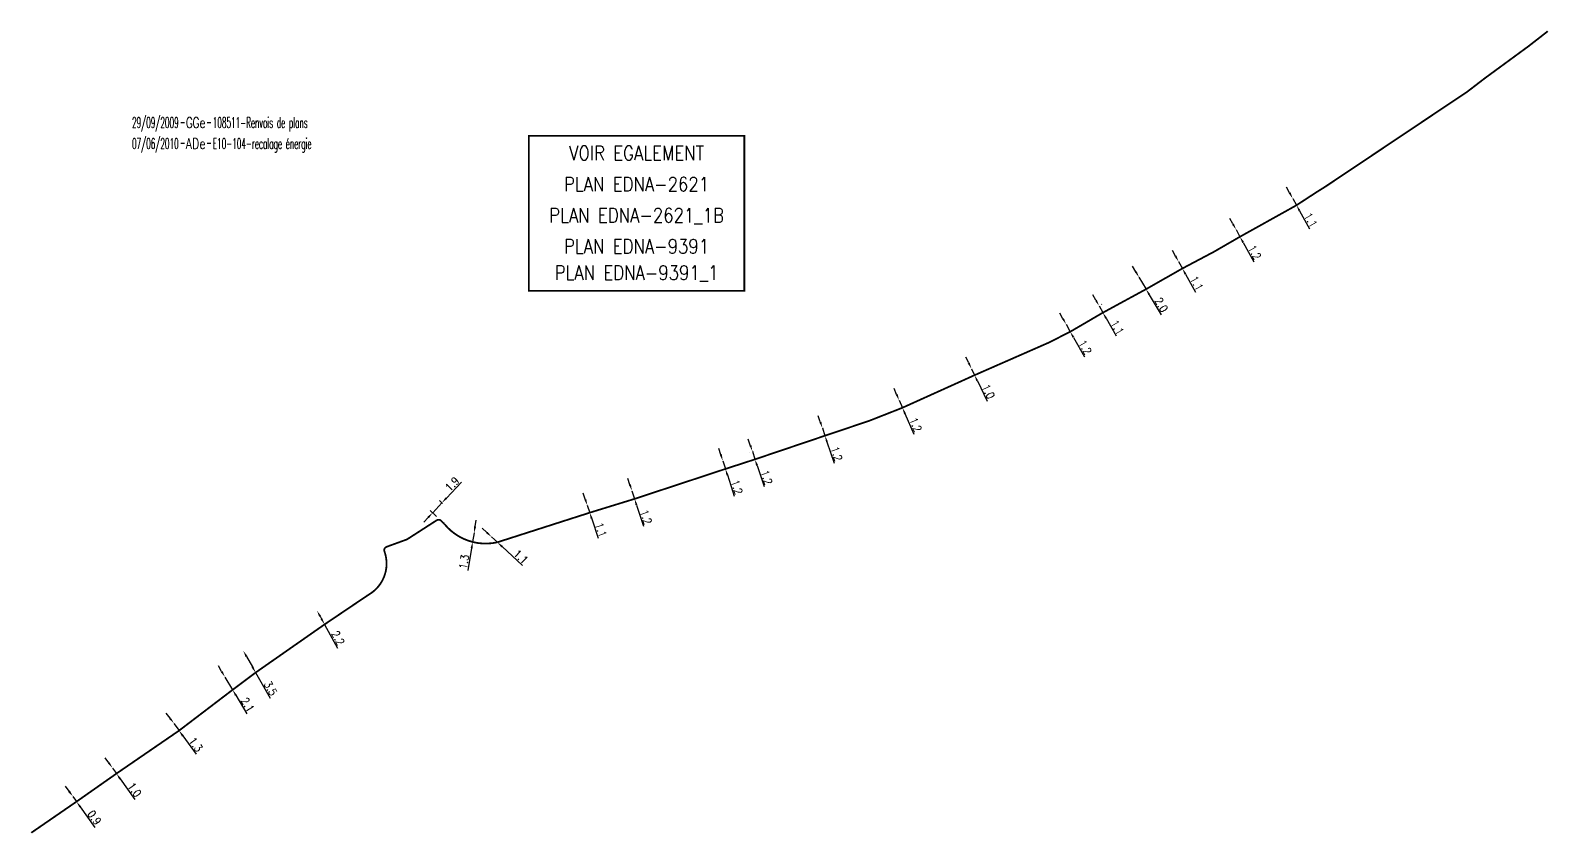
# Model space of a CAD drawing. Header units: millimetres. Extents: x 169000 to 170000, y 126254 to 127000.
# Drawn here: x 168999.9 to 169213.3, y 126887.2 to 127000.1 of the extents above; entities that cross this region are included whole.
import ezdxf
from ezdxf.enums import TextEntityAlignment as Align

# ---------------------------------------------------------------- set-up
doc = ezdxf.new("R2010")
doc.units = ezdxf.units.MM
doc.header["$PDMODE"] = 34
doc.linetypes.add('O_GAINE', pattern=[2000, 1000, 1000])
doc.layers.get('0').update_dxf_attribs({"linetype": 'CONTINUOUS'})
doc.layers.get('DEFPOINTS').update_dxf_attribs({"linetype": 'CONTINUOUS'})
doc.layers.add('O_100', color=6, linetype='O_GAINE')
doc.layers.add('O_900', color=7, linetype='CONTINUOUS')
doc.styles.get("Standard").update_dxf_attribs({"font": 'romans.shx', "width": 0.85})
doc.dimstyles.get("Standard").update_dxf_attribs({"dimtxt": 1.5, "dimasz": 1.2, "dimexe": 0.625, "dimexo": 0.625, "dimgap": 0.25, "dimtad": 1, "dimdec": 1, "dimzin": 0, "dimdsep": 46, "dimtxsty": 'Standard', "dimcen": -0.5, "dimadec": 0, "dimazin": 0, "dimtfac": 1, "dimtdec": 1, "dimtmove": 0, "dimatfit": 3, "dimfxl": 1, "dimtolj": 1, "dimtzin": 0, "dimarcsym": 0})

# ---------------------------------------------------------------- blocks, each defined once
blk = doc.blocks.new('*D0')
at = {"layer": 'DEFPOINTS', "color": 0, "linetype": 'Continuous'}
for p in [(169064.7, 126928.91), (169064.7, 126928.91), (169065.51, 126928.16)]:
    blk.add_point(p, dxfattribs=at)
at = {"layer": 'O_100', "color": 0, "linetype": 'Continuous', "lineweight": -2}
for p, q in [((169064.04, 126929.52), (169063.38, 126930.13)), ((169064.7, 126928.91), (169065.51, 126928.16)), ((169066.17, 126927.55), (169069.03, 126924.9))]:
    blk.add_line(p, q, dxfattribs=at)
at = {"layer": 'O_100', "color": 0, "linetype": 'Continuous'}
for points in [[(169064.14, 126929.63), (169063.94, 126929.41), (169064.7, 126928.91)], [(169066.27, 126927.66), (169066.07, 126927.44), (169065.51, 126928.16)]]:
    blk.add_solid(points, dxfattribs=at)
at = {"layer": 'O_100', "color": 0, "linetype": 'Continuous', "insert": (169068.82, 126926.12), "char_height": 1.125, "attachment_point": 5, "rotation": 317.2376}
blk.add_mtext('\\A1;1.1', dxfattribs=at)
blk = doc.blocks.new('*D1')
at = {"layer": 'DEFPOINTS', "color": 0, "linetype": 'Continuous'}
for p in [(169078.15, 126933.36), (169078.15, 126933.36), (169078.49, 126932.32)]:
    blk.add_point(p, dxfattribs=at)
at = {"layer": 'O_100', "color": 0, "linetype": 'Continuous', "lineweight": -2}
for p, q in [((169077.86, 126934.22), (169077.58, 126935.07)), ((169078.15, 126933.36), (169078.49, 126932.32)), ((169078.78, 126931.46), (169079.68, 126928.74))]:
    blk.add_line(p, q, dxfattribs=at)
at = {"layer": 'O_100', "color": 0, "linetype": 'Continuous'}
for points in [[(169078.01, 126934.26), (169077.72, 126934.17), (169078.15, 126933.36)], [(169078.92, 126931.51), (169078.63, 126931.42), (169078.49, 126932.32)]]:
    blk.add_solid(points, dxfattribs=at)
at = {"layer": 'O_100', "color": 0, "linetype": 'Continuous', "insert": (169080.08, 126929.91), "char_height": 1.125, "attachment_point": 5, "rotation": 288.3375}
blk.add_mtext('\\A1;1.1', dxfattribs=at)
blk = doc.blocks.new('*D2')
at = {"layer": 'DEFPOINTS', "color": 0, "linetype": 'Continuous'}
for p in [(169084.42, 126935.4), (169084.42, 126935.4), (169084.79, 126934.26)]:
    blk.add_point(p, dxfattribs=at)
at = {"layer": 'O_100', "color": 0, "linetype": 'Continuous', "lineweight": -2}
for p, q in [((169084.14, 126936.25), (169083.87, 126937.11)), ((169084.42, 126935.4), (169084.79, 126934.26)), ((169085.07, 126933.4), (169086.04, 126930.41))]:
    blk.add_line(p, q, dxfattribs=at)
at = {"layer": 'O_100', "color": 0, "linetype": 'Continuous'}
for points in [[(169084.29, 126936.3), (169084, 126936.21), (169084.42, 126935.4)], [(169085.21, 126933.45), (169084.93, 126933.35), (169084.79, 126934.26)]]:
    blk.add_solid(points, dxfattribs=at)
at = {"layer": 'O_100', "color": 0, "linetype": 'Continuous', "insert": (169086.41, 126931.71), "char_height": 1.125, "attachment_point": 5, "rotation": 287.9719}
blk.add_mtext('\\A1;1.2', dxfattribs=at)
blk = doc.blocks.new('*D3')
at = {"layer": 'DEFPOINTS', "color": 0, "linetype": 'Continuous'}
for p in [(169111.19, 126944.23), (169111.19, 126944.23), (169111.55, 126943.14)]:
    blk.add_point(p, dxfattribs=at)
at = {"layer": 'O_100', "color": 0, "linetype": 'Continuous', "lineweight": -2}
for p, q in [((169110.9, 126945.08), (169110.62, 126945.93)), ((169111.19, 126944.23), (169111.55, 126943.14)), ((169111.84, 126942.28), (169112.84, 126939.3))]:
    blk.add_line(p, q, dxfattribs=at)
at = {"layer": 'O_100', "color": 0, "linetype": 'Continuous'}
for points in [[(169111.05, 126945.13), (169110.76, 126945.03), (169111.19, 126944.23)], [(169111.98, 126942.33), (169111.7, 126942.24), (169111.55, 126943.14)]]:
    blk.add_solid(points, dxfattribs=at)
at = {"layer": 'O_100', "color": 0, "linetype": 'Continuous', "insert": (169113.19, 126940.6), "char_height": 1.125, "attachment_point": 5, "rotation": 288.4791}
blk.add_mtext('\\A1;1.2', dxfattribs=at)
blk = doc.blocks.new('*D4')
at = {"layer": 'DEFPOINTS', "color": 0, "linetype": 'Continuous'}
for p in [(169121.98, 126948.12), (169121.98, 126948.12), (169122.44, 126947.07)]:
    blk.add_point(p, dxfattribs=at)
at = {"layer": 'O_100', "color": 0, "linetype": 'Continuous', "lineweight": -2}
for p, q in [((169121.62, 126948.95), (169121.26, 126949.77)), ((169121.98, 126948.12), (169122.44, 126947.07)), ((169122.8, 126946.24), (169124.06, 126943.36))]:
    blk.add_line(p, q, dxfattribs=at)
at = {"layer": 'O_100', "color": 0, "linetype": 'Continuous'}
for points in [[(169121.76, 126949.01), (169121.49, 126948.89), (169121.98, 126948.12)], [(169122.94, 126946.3), (169122.67, 126946.18), (169122.44, 126947.07)]]:
    blk.add_solid(points, dxfattribs=at)
at = {"layer": 'O_100', "color": 0, "linetype": 'Continuous', "insert": (169124.3, 126944.69), "char_height": 1.125, "attachment_point": 5, "rotation": 293.5578}
blk.add_mtext('\\A1;1.2', dxfattribs=at)
blk = doc.blocks.new('*D5')
at = {"layer": 'DEFPOINTS', "color": 0, "linetype": 'Continuous'}
for p in [(169132.15, 126952.55), (169132.15, 126952.55), (169132.58, 126951.65)]:
    blk.add_point(p, dxfattribs=at)
at = {"layer": 'O_100', "color": 0, "linetype": 'Continuous', "lineweight": -2}
for p, q in [((169131.76, 126953.37), (169131.37, 126954.18)), ((169132.15, 126952.55), (169132.58, 126951.65)), ((169132.97, 126950.84), (169134.33, 126948.01))]:
    blk.add_line(p, q, dxfattribs=at)
at = {"layer": 'O_100', "color": 0, "linetype": 'Continuous'}
for points in [[(169131.89, 126953.43), (169131.62, 126953.3), (169132.15, 126952.55)], [(169133.1, 126950.91), (169132.83, 126950.78), (169132.58, 126951.65)]]:
    blk.add_solid(points, dxfattribs=at)
at = {"layer": 'O_100', "color": 0, "linetype": 'Continuous', "insert": (169134.52, 126949.34), "char_height": 1.125, "attachment_point": 5, "rotation": 295.6276}
blk.add_mtext('\\A1;1.0', dxfattribs=at)
blk = doc.blocks.new('*D6')
at = {"layer": 'DEFPOINTS', "color": 0, "linetype": 'Continuous'}
for p in [(169161.25, 126967.61), (169161.25, 126967.61), (169161.79, 126966.65)]:
    blk.add_point(p, dxfattribs=at)
at = {"layer": 'O_100', "color": 0, "linetype": 'Continuous', "lineweight": -2}
for p, q in [((169160.82, 126968.4), (169160.38, 126969.19)), ((169161.25, 126967.61), (169161.79, 126966.65)), ((169162.22, 126965.86), (169163.62, 126963.34))]:
    blk.add_line(p, q, dxfattribs=at)
at = {"layer": 'O_100', "color": 0, "linetype": 'Continuous'}
for points in [[(169160.95, 126968.47), (169160.68, 126968.33), (169161.25, 126967.61)], [(169162.35, 126965.94), (169162.09, 126965.79), (169161.79, 126966.65)]]:
    blk.add_solid(points, dxfattribs=at)
at = {"layer": 'O_100', "color": 0, "linetype": 'Continuous', "insert": (169163.8, 126964.57), "char_height": 1.125, "attachment_point": 5, "rotation": 299.0233}
blk.add_mtext('\\A1;1.1', dxfattribs=at)
blk = doc.blocks.new('*D7')
at = {"layer": 'DEFPOINTS', "color": 0, "linetype": 'Continuous'}
for p in [(169169.33, 126972.12), (169169.33, 126972.12), (169169.88, 126971.11)]:
    blk.add_point(p, dxfattribs=at)
at = {"layer": 'O_100', "color": 0, "linetype": 'Continuous', "lineweight": -2}
for p, q in [((169168.89, 126972.91), (169168.46, 126973.69)), ((169169.33, 126972.12), (169169.88, 126971.11)), ((169170.32, 126970.32), (169171.83, 126967.57))]:
    blk.add_line(p, q, dxfattribs=at)
at = {"layer": 'O_100', "color": 0, "linetype": 'Continuous'}
for points in [[(169169.03, 126972.98), (169168.76, 126972.83), (169169.33, 126972.12)], [(169170.45, 126970.39), (169170.19, 126970.25), (169169.88, 126971.11)]]:
    blk.add_solid(points, dxfattribs=at)
at = {"layer": 'O_100', "color": 0, "linetype": 'Continuous', "insert": (169171.95, 126968.91), "char_height": 1.125, "attachment_point": 5, "rotation": 298.8375}
blk.add_mtext('\\A1;1.2', dxfattribs=at)
blk = doc.blocks.new('*D59')
at = {"layer": 'DEFPOINTS', "color": 0, "linetype": 'Continuous'}
for p in [(169177.29, 126976.5), (169177.29, 126976.5), (169177.83, 126975.54)]:
    blk.add_point(p, dxfattribs=at)
at = {"layer": 'O_100', "color": 0, "linetype": 'Continuous', "lineweight": -2}
for p, q in [((169176.85, 126977.29), (169176.42, 126978.07)), ((169177.29, 126976.5), (169177.83, 126975.54)), ((169178.26, 126974.75), (169179.66, 126972.23))]:
    blk.add_line(p, q, dxfattribs=at)
at = {"layer": 'O_100', "color": 0, "linetype": 'Continuous'}
for points in [[(169176.99, 126977.36), (169176.72, 126977.22), (169177.29, 126976.5)], [(169178.39, 126974.83), (169178.13, 126974.68), (169177.83, 126975.54)]]:
    blk.add_solid(points, dxfattribs=at)
at = {"layer": 'O_100', "color": 0, "linetype": 'Continuous', "insert": (169179.84, 126973.46), "char_height": 1.125, "attachment_point": 5, "rotation": 299.0441}
blk.add_mtext('\\A1;1.1', dxfattribs=at)
blk = doc.blocks.new('*D60')
at = {"layer": 'DEFPOINTS', "color": 0, "linetype": 'Continuous'}
for p in [(169155.69, 126965.42), (169155.69, 126965.42), (169156.68, 126963.74)]:
    blk.add_point(p, dxfattribs=at)
at = {"layer": 'O_100', "color": 0, "linetype": 'Continuous', "lineweight": -2}
for p, q in [((169155.24, 126966.2), (169154.78, 126966.97)), ((169155.69, 126965.42), (169156.68, 126963.74)), ((169157.13, 126962.96), (169158.79, 126960.13))]:
    blk.add_line(p, q, dxfattribs=at)
at = {"layer": 'O_100', "color": 0, "linetype": 'Continuous'}
for points in [[(169155.37, 126966.27), (169155.11, 126966.12), (169155.69, 126965.42)], [(169157.26, 126963.04), (169157.01, 126962.89), (169156.68, 126963.74)]]:
    blk.add_solid(points, dxfattribs=at)
at = {"layer": 'O_100', "color": 0, "linetype": 'Continuous', "insert": (169158.84, 126961.54), "char_height": 1.125, "attachment_point": 5, "rotation": 300.3888}
blk.add_mtext('\\A1;2.0', dxfattribs=at)
blk = doc.blocks.new('*D61')
at = {"layer": 'DEFPOINTS', "color": 0, "linetype": 'Continuous'}
for p in [(169149.99, 126961.34), (169150.08, 126961.4), (169150.53, 126960.39)]:
    blk.add_point(p, dxfattribs=at)
at = {"layer": 'O_100', "color": 0, "linetype": 'Continuous', "lineweight": -2}
for p, q in [((169149.64, 126962.18), (169149.2, 126962.96)), ((169150.08, 126961.4), (169150.62, 126960.44)), ((169150.4, 126961.57), (169150.49, 126961.63)), ((169150.94, 126960.62), (169151.03, 126960.67)), ((169151.06, 126959.65), (169152.47, 126957.16))]:
    blk.add_line(p, q, dxfattribs=at)
at = {"layer": 'O_100', "color": 0, "linetype": 'Continuous'}
for points in [[(169149.77, 126962.25), (169149.51, 126962.11), (169150.08, 126961.4)], [(169151.19, 126959.73), (169150.93, 126959.58), (169150.62, 126960.44)]]:
    blk.add_solid(points, dxfattribs=at)
at = {"layer": 'O_100', "color": 0, "linetype": 'Continuous', "insert": (169152.64, 126958.38), "char_height": 1.125, "attachment_point": 5, "rotation": 299.4405}
blk.add_mtext('\\A1;1.1', dxfattribs=at)
blk = doc.blocks.new('*D62')
at = {"layer": 'DEFPOINTS', "color": 0, "linetype": 'Continuous'}
for p in [(169101.35, 126940.96), (169101.35, 126940.96), (169101.72, 126939.82)]:
    blk.add_point(p, dxfattribs=at)
at = {"layer": 'O_100', "color": 0, "linetype": 'Continuous', "lineweight": -2}
for p, q in [((169101.06, 126941.81), (169100.78, 126942.66)), ((169100.9, 126940.81), (169100.9, 126940.81)), ((169101.28, 126939.67), (169101.28, 126939.67)), ((169101.35, 126940.96), (169101.72, 126939.82)), ((169102.01, 126938.96), (169102.99, 126935.98))]:
    blk.add_line(p, q, dxfattribs=at)
at = {"layer": 'O_100', "color": 0, "linetype": 'Continuous'}
for points in [[(169101.21, 126941.86), (169100.92, 126941.76), (169101.35, 126940.96)], [(169102.15, 126939.01), (169101.86, 126938.91), (169101.72, 126939.82)]]:
    blk.add_solid(points, dxfattribs=at)
at = {"layer": 'O_100', "color": 0, "linetype": 'Continuous', "insert": (169103.35, 126937.28), "char_height": 1.125, "attachment_point": 5, "rotation": 288.3}
blk.add_mtext('\\A1;1.2', dxfattribs=at)
blk = doc.blocks.new('*D63')
at = {"layer": 'DEFPOINTS', "color": 0, "linetype": 'Continuous'}
for p in [(169062.24, 126929.49), (169062.24, 126929.49), (169062.03, 126928.2)]:
    blk.add_point(p, dxfattribs=at)
at = {"layer": 'O_100', "color": 0, "linetype": 'Continuous', "lineweight": -2}
for p, q in [((169062.38, 126930.37), (169062.53, 126931.26)), ((169062.24, 126929.49), (169062.03, 126928.2)), ((169061.89, 126927.31), (169061.38, 126924.18))]:
    blk.add_line(p, q, dxfattribs=at)
at = {"layer": 'O_100', "color": 0, "linetype": 'Continuous'}
for points in [[(169062.24, 126930.4), (169062.53, 126930.35), (169062.24, 126929.49)], [(169061.74, 126927.34), (169062.04, 126927.29), (169062.03, 126928.2)]]:
    blk.add_solid(points, dxfattribs=at)
at = {"layer": 'O_100', "color": 0, "linetype": 'Continuous', "insert": (169060.82, 126925.4), "char_height": 1.125, "attachment_point": 5, "rotation": 80.8469}
blk.add_mtext('\\A1;1.3', dxfattribs=at)
blk = doc.blocks.new('*D64')
at = {"layer": 'DEFPOINTS', "color": 0, "linetype": 'Continuous'}
for p in [(169005.84, 126892.43), (169005.84, 126892.43), (169006.36, 126891.7)]:
    blk.add_point(p, dxfattribs=at)
at = {"layer": 'O_100', "color": 0, "linetype": 'Continuous', "lineweight": -2}
for p, q in [((169005.31, 126893.16), (169004.79, 126893.89)), ((169005.84, 126892.43), (169006.36, 126891.7)), ((169006.88, 126890.96), (169008.94, 126888.07))]:
    blk.add_line(p, q, dxfattribs=at)
at = {"layer": 'O_100', "color": 0, "linetype": 'Continuous'}
for points in [[(169005.43, 126893.25), (169005.19, 126893.07), (169005.84, 126892.43)], [(169007, 126891.05), (169006.76, 126890.88), (169006.36, 126891.7)]]:
    blk.add_solid(points, dxfattribs=at)
at = {"layer": 'O_100', "color": 0, "linetype": 'Continuous', "insert": (169008.88, 126889.46), "char_height": 1.125, "attachment_point": 5, "rotation": 305.5305}
blk.add_mtext('\\A1;0.9', dxfattribs=at)
blk = doc.blocks.new('*D65')
at = {"layer": 'DEFPOINTS', "color": 0, "linetype": 'Continuous'}
for p in [(169011.42, 126896.41), (169011.42, 126896.41), (169011.97, 126895.64)]:
    blk.add_point(p, dxfattribs=at)
at = {"layer": 'O_100', "color": 0, "linetype": 'Continuous', "lineweight": -2}
for p, q in [((169010.89, 126897.15), (169010.37, 126897.88)), ((169011.42, 126896.41), (169011.97, 126895.64)), ((169012.49, 126894.91), (169014.55, 126892.02))]:
    blk.add_line(p, q, dxfattribs=at)
at = {"layer": 'O_100', "color": 0, "linetype": 'Continuous'}
for points in [[(169011.02, 126897.23), (169010.77, 126897.06), (169011.42, 126896.41)], [(169012.61, 126895), (169012.37, 126894.82), (169011.97, 126895.64)]]:
    blk.add_solid(points, dxfattribs=at)
at = {"layer": 'O_100', "color": 0, "linetype": 'Continuous', "insert": (169014.51, 126893.37), "char_height": 1.125, "attachment_point": 5, "rotation": 305.5305}
blk.add_mtext('\\A1;1.0', dxfattribs=at)
blk = doc.blocks.new('*D66')
at = {"layer": 'DEFPOINTS', "color": 0, "linetype": 'Continuous'}
for p in [(169020.04, 126902.69), (169020.04, 126902.69), (169020.77, 126901.68)]:
    blk.add_point(p, dxfattribs=at)
at = {"layer": 'O_100', "color": 0, "linetype": 'Continuous', "lineweight": -2}
for p, q in [((169019.51, 126903.41), (169018.98, 126904.14)), ((169020.04, 126902.69), (169020.77, 126901.68)), ((169021.3, 126900.95), (169023.17, 126898.38))]:
    blk.add_line(p, q, dxfattribs=at)
at = {"layer": 'O_100', "color": 0, "linetype": 'Continuous'}
for points in [[(169019.63, 126903.5), (169019.39, 126903.33), (169020.04, 126902.69)], [(169021.43, 126901.04), (169021.18, 126900.86), (169020.77, 126901.68)]]:
    blk.add_solid(points, dxfattribs=at)
at = {"layer": 'O_100', "color": 0, "linetype": 'Continuous', "insert": (169023.12, 126899.72), "char_height": 1.125, "attachment_point": 5, "rotation": 306.0172}
blk.add_mtext('\\A1;1.3', dxfattribs=at)
blk = doc.blocks.new('*D67')
at = {"layer": 'DEFPOINTS', "color": 0, "linetype": 'Continuous'}
for p in [(169027.22, 126909.22), (169027.22, 126909.22), (169028.3, 126907.42)]:
    blk.add_point(p, dxfattribs=at)
at = {"layer": 'O_100', "color": 0, "linetype": 'Continuous', "lineweight": -2}
for p, q in [((169026.76, 126910), (169026.3, 126910.77)), ((169027.22, 126909.22), (169028.3, 126907.42)), ((169028.76, 126906.65), (169030.31, 126904.04))]:
    blk.add_line(p, q, dxfattribs=at)
at = {"layer": 'O_100', "color": 0, "linetype": 'Continuous'}
for points in [[(169026.89, 126910.07), (169026.63, 126909.92), (169027.22, 126909.22)], [(169028.89, 126906.72), (169028.63, 126906.57), (169028.3, 126907.42)]]:
    blk.add_solid(points, dxfattribs=at)
at = {"layer": 'O_100', "color": 0, "linetype": 'Continuous', "insert": (169030.42, 126905.33), "char_height": 1.125, "attachment_point": 5, "rotation": 300.7871}
blk.add_mtext('\\A1;2.1', dxfattribs=at)
blk = doc.blocks.new('*D68')
at = {"layer": 'DEFPOINTS', "color": 0, "linetype": 'Continuous'}
for p in [(169029.81, 126912.89), (169029.81, 126912.89), (169031.53, 126909.84)]:
    blk.add_point(p, dxfattribs=at)
at = {"layer": 'O_100', "color": 0, "linetype": 'Continuous', "lineweight": -2}
for p, q in [((169030.25, 126912.11), (169031.09, 126910.63)), ((169031.53, 126909.84), (169033.56, 126906.23))]:
    blk.add_line(p, q, dxfattribs=at)
at = {"layer": 'O_100', "color": 0, "linetype": 'Continuous'}
for points in [[(169030.38, 126912.18), (169030.12, 126912.03), (169029.81, 126912.89)], [(169031.22, 126910.7), (169030.95, 126910.55), (169031.53, 126909.84)]]:
    blk.add_solid(points, dxfattribs=at)
at = {"layer": 'O_100', "color": 0, "linetype": 'Continuous', "insert": (169033.63, 126907.63), "char_height": 1.125, "attachment_point": 5, "rotation": 299.3869}
blk.add_mtext('\\A1;3.5', dxfattribs=at)
blk = doc.blocks.new('*D69')
at = {"layer": 'DEFPOINTS', "color": 0, "linetype": 'Continuous'}
for p in [(169040.16, 126918.54), (169040.16, 126918.54), (169041.22, 126916.61)]:
    blk.add_point(p, dxfattribs=at)
at = {"layer": 'O_100', "color": 0, "linetype": 'Continuous', "lineweight": -2}
for p, q in [((169040.6, 126917.75), (169040.79, 126917.4)), ((169041.22, 126916.61), (169043.03, 126913.29))]:
    blk.add_line(p, q, dxfattribs=at)
at = {"layer": 'O_100', "color": 0, "linetype": 'Continuous'}
for points in [[(169040.73, 126917.82), (169040.46, 126917.68), (169040.16, 126918.54)], [(169040.92, 126917.47), (169040.66, 126917.33), (169041.22, 126916.61)]]:
    blk.add_solid(points, dxfattribs=at)
at = {"layer": 'O_100', "color": 0, "linetype": 'Continuous', "insert": (169043.12, 126914.7), "char_height": 1.125, "attachment_point": 5, "rotation": 298.611}
blk.add_mtext('\\A1;2.2', dxfattribs=at)
blk = doc.blocks.new('GIS_MODF')
at = {"color": 0, "linetype": 'Continuous', "flags": 128}
for points in [[(-2.18, -0.01), (-1.68, -0.01)], [(1.52, -0.01), (2.02, -0.01)]]:
    blk.add_lwpolyline(points, dxfattribs=at)
at = {"color": 0, "linetype": 'Continuous', "width": 0.5}
blk.add_attdef('DATE', text='', height=1.5, dxfattribs=at).set_placement((-2.5, -0.8), align=Align.RIGHT)
at = {"color": 0, "linetype": 'Continuous', "width": 1.771291}
blk.add_attdef('USER', text='', height=1.5, dxfattribs=at).set_placement((-1.51, -0.8), (1.28, -0.8), align=Align.FIT)
at = {"color": 0, "linetype": 'Continuous', "width": 0.5}
blk.add_attdef('DESC', (2.29, -0.8), '', height=1.5, dxfattribs=at)
blk = doc.blocks.new('*D99')
at = {"layer": 'DEFPOINTS', "color": 0, "linetype": 'Continuous'}
for p in [(169057.72, 126933.71), (169058.16, 126933.3), (169057.32, 126931.47)]:
    blk.add_point(p, dxfattribs=at)
at = {"layer": 'O_100', "color": 0, "linetype": 'Continuous', "lineweight": -2}
for p, q in [((169058.34, 126934.37), (169060.46, 126936.63)), ((169056.42, 126932.31), (169057.72, 126933.71)), ((169057.82, 126933.62), (169057.38, 126934.03)), ((169055.8, 126931.66), (169055.18, 126931)), ((169056.97, 126931.79), (169056.07, 126932.64))]:
    blk.add_line(p, q, dxfattribs=at)
at = {"layer": 'O_100', "color": 0, "linetype": 'Continuous'}
for points in [[(169058.23, 126934.47), (169058.45, 126934.27), (169057.72, 126933.71)], [(169055.69, 126931.76), (169055.91, 126931.56), (169056.42, 126932.31)]]:
    blk.add_solid(points, dxfattribs=at)
at = {"layer": 'O_100', "color": 0, "linetype": 'Continuous', "insert": (169059.16, 126936.34), "char_height": 1.125, "attachment_point": 5, "rotation": 46.8533}
blk.add_mtext('\\A1;1.9', dxfattribs=at)
blk = doc.blocks.new('*D100')
at = {"layer": 'DEFPOINTS', "color": 0, "linetype": 'Continuous'}
for p in [(169097.19, 126939.62), (169097.19, 126939.62), (169097.56, 126938.47)]:
    blk.add_point(p, dxfattribs=at)
at = {"layer": 'O_100', "color": 0, "linetype": 'Continuous', "lineweight": -2}
for p, q in [((169096.92, 126940.47), (169096.64, 126941.33)), ((169097.19, 126939.62), (169097.56, 126938.47)), ((169097.12, 126938.33), (169097.12, 126938.33)), ((169097.84, 126937.62), (169098.8, 126934.63))]:
    blk.add_line(p, q, dxfattribs=at)
at = {"layer": 'O_100', "color": 0, "linetype": 'Continuous'}
for points in [[(169097.06, 126940.52), (169096.77, 126940.43), (169097.19, 126939.62)], [(169097.98, 126937.66), (169097.7, 126937.57), (169097.56, 126938.47)]]:
    blk.add_solid(points, dxfattribs=at)
at = {"layer": 'O_100', "color": 0, "linetype": 'Continuous', "insert": (169099.17, 126935.92), "char_height": 1.125, "attachment_point": 5, "rotation": 287.874}
blk.add_mtext('\\A1;1.2', dxfattribs=at)
blk = doc.blocks.new('*D101')
at = {"layer": 'DEFPOINTS', "color": 0, "linetype": 'Continuous'}
for p in [(169145.45, 126958.81), (169145.45, 126958.81), (169146.03, 126957.76)]:
    blk.add_point(p, dxfattribs=at)
at = {"layer": 'O_100', "color": 0, "linetype": 'Continuous', "lineweight": -2}
for p, q in [((169145.01, 126959.59), (169144.57, 126960.38)), ((169145.45, 126958.81), (169146.03, 126957.76)), ((169146.47, 126956.97), (169148.01, 126954.23))]:
    blk.add_line(p, q, dxfattribs=at)
at = {"layer": 'O_100', "color": 0, "linetype": 'Continuous'}
for points in [[(169145.14, 126959.66), (169144.88, 126959.52), (169145.45, 126958.81)], [(169146.6, 126957.05), (169146.34, 126956.9), (169146.03, 126957.76)]]:
    blk.add_solid(points, dxfattribs=at)
at = {"layer": 'O_100', "color": 0, "linetype": 'Continuous', "insert": (169148.11, 126955.57), "char_height": 1.125, "attachment_point": 5, "rotation": 299.2042}
blk.add_mtext('\\A1;1.2', dxfattribs=at)

msp = doc.modelspace()

# ---------------------------------------------------------------- linework, layer by layer
at = {"layer": 'O_100', "flags": 128}
msp.add_lwpolyline([(169000, 126887.32, 0.25, 0.25, 0), (169006.36, 126891.7, 0.25, 0.25, 0), (169011.97, 126895.64, 0.25, 0.25, 0), (169020.77, 126901.68, 0.25, 0.25, 0), (169028.3, 126907.42, 0.25, 0.25, 0), (169031.53, 126909.84, 0.25, 0.25, 0), (169041.22, 126916.61, 0.25, 0.25, 0), (169047.37, 126920.76, 0.25, 0.25, 0.366105), (169049.64, 126926.88, 0.25, 0.25, -0.413221), (169049.94, 126927.52, 0.25, 0.25, 0), (169052.82, 126928.57, 0.25, 0.25, 0), (169056.98, 126931.25, 0.25, 0.25, -0.350675), (169057.6, 126931.19, 0.25, 0.25, 0), (169058.04, 126930.76, 0.25, 0.25, 0.285954), (169065.51, 126928.16, 0.25, 0.25, 0), (169065.51, 126928.16, 0.25, 0.25, 0), (169078.49, 126932.32, 0.25, 0.25, 0), (169084.79, 126934.26, 0.25, 0.25, 0), (169097.56, 126938.47, 0.25, 0.25, 0), (169101.72, 126939.82, 0.25, 0.25, 0), (169111.55, 126943.14, 0.25, 0.25, 0), (169117.79, 126945.24, 0.25, 0.25, 0), (169122.44, 126947.07, 0.25, 0.25, 0), (169132.58, 126951.65, 0.25, 0.25, 0), (169142.99, 126956.22, 0.25, 0.25, 0), (169146.03, 126957.76, 0.25, 0.25, 0), (169150.53, 126960.39, 0.25, 0.25, 0), (169156.68, 126963.74, 0.25, 0.25, 0), (169161.79, 126966.65, 0.25, 0.25, 0), (169166.21, 126968.99, 0.25, 0.25, 0), (169169.88, 126971.11, 0.25, 0.25, 0), (169177.83, 126975.54, 0.25, 0.25, 0), (169180.6, 126977.35, 0.25, 0.25, 0), (169181.97, 126978.21, 0.25, 0.25, 0), (169198.53, 126989.29, 0.25, 0.25, 0), (169201.82, 126991.49, 0.25, 0.25, 0), (169204.32, 126993.41, 0.25, 0.25, 0), (169210.46, 126997.91, 0.25, 0.25, 0), (169213.14, 127000, 0, 0, 0)], format="xyseb", dxfattribs=at)
at = {"layer": 'O_900', "const_width": 0.25}
msp.add_lwpolyline([(169069.93, 126985.29), (169100.22, 126985.29), (169100.22, 126963.52), (169069.93, 126963.52)], close=True, dxfattribs=at)

# ---------------------------------------------------------------- block references
at = {"layer": 'O_900', "color": 7, "linetype": 'Continuous'}
ref = msp.add_blockref('GIS_MODF', (169023.22, 126987.2), dxfattribs=at)
ref.add_attrib('DATE', '29/09/2009', dxfattribs={"layer": '0', "color": 0, "linetype": 'Continuous', "height": 1.5, "width": 0.5}).set_placement((169020.72, 126986.41), align=Align.RIGHT)
ref.add_attrib('USER', 'GGe', dxfattribs={"layer": '0', "color": 0, "linetype": 'Continuous', "height": 1.5, "width": 0.683656}).set_placement((169021.71, 126986.41), (169024.5, 126986.41), align=Align.FIT)
ref.add_attrib('DESC', '108511-Renvois de plans', (169025.51, 126986.41), dxfattribs={"layer": '0', "color": 0, "linetype": 'Continuous', "height": 1.5, "width": 0.5})
ref = msp.add_blockref('GIS_MODF', (169023.22, 126984.26), dxfattribs=at)
ref.add_attrib('DATE', '07/06/2010', dxfattribs={"layer": '0', "color": 0, "linetype": 'Continuous', "height": 1.5, "width": 0.5}).set_placement((169020.72, 126983.46), align=Align.RIGHT)
ref.add_attrib('USER', 'ADe', dxfattribs={"layer": '0', "color": 0, "linetype": 'Continuous', "height": 1.5, "width": 0.721637}).set_placement((169021.71, 126983.46), (169024.5, 126983.46), align=Align.FIT)
ref.add_attrib('DESC', 'E10-104-recalage énergie', (169025.51, 126983.46), dxfattribs={"layer": '0', "color": 0, "linetype": 'Continuous', "height": 1.5, "width": 0.5})

# ---------------------------------------------------------------- texts
at = {"layer": 'O_900', "width": 0.85}
for s, p in [('VOIR EGALEMENT', (169085.07, 126981.87)), ('PLAN EDNA-2621', (169085.07, 126977.5)), ('PLAN EDNA-2621_1B', (169085.07, 126973.13)), ('PLAN EDNA-9391', (169085.07, 126968.77)), ('PLAN EDNA-9391_1', (169085.07, 126965.06))]:
    msp.add_text(s, height=2, dxfattribs=at).set_placement(p, align=Align.CENTER)

# ---------------------------------------------------------------- dimensions: what is measured, and where the dimension line sits
at = {"layer": 'O_100', "linetype": 'Continuous'}
for base, p1, p2, angle, picture, middle, dimtype in [((169177.29, 126976.5), (169177.83, 126975.54), (169177.29, 126976.5), 119.0441, '*D59', (169179.18, 126973.09), 161), ((169169.33, 126972.12), (169169.88, 126971.11), (169169.33, 126972.12), 118.8375, '*D7', (169171.29, 126968.55), 161), ((169161.25, 126967.61), (169161.79, 126966.65), (169161.25, 126967.61), 119.0233, '*D6', (169163.14, 126964.2), 161), ((169155.6929, 126965.421), (169156.6793, 126963.7389), (169155.6929, 126965.421), 120.3888, '*D60', (169158.1915, 126961.1603), 161), ((169150.08, 126961.4), (169150.53, 126960.39), (169149.99, 126961.34), 119.4405, '*D61', (169151.99, 126958.01), 161), ((169145.45, 126958.81), (169146.03, 126957.76), (169145.45, 126958.81), 299.2042, '*D101', (169147.46, 126955.21), 160), ((169132.15, 126952.55), (169132.58, 126951.65), (169132.15, 126952.55), 115.6276, '*D5', (169133.84, 126949.02), 161), ((169121.9843, 126948.124), (169122.4439, 126947.0698), (169121.9843, 126948.124), 113.5578, '*D4', (169123.6114, 126944.3923), 161), ((169111.19013, 126944.22734), (169111.55464, 126943.13663), (169111.19013, 126944.22734), 108.47907, '*D3', (169112.48046, 126940.36626), 161), ((169101.35, 126940.96), (169101.72, 126939.82), (169101.35, 126940.96), 108.3, '*D62', (169102.64, 126937.04), 161), ((169097.19, 126939.62), (169097.56, 126938.47), (169097.19, 126939.62), 287.874, '*D100', (169098.46, 126935.69), 160), ((169057.72, 126933.71), (169057.32, 126931.47), (169058.16, 126933.3), 226.8533, '*D99', (169059.71, 126935.83), 160), ((169084.42, 126935.4), (169084.79, 126934.26), (169084.42, 126935.4), 107.9719, '*D2', (169085.69, 126931.48), 161), ((169078.15, 126933.36), (169078.49, 126932.32), (169078.15, 126933.36), 108.3375, '*D1', (169079.37, 126929.67), 161), ((169062.24, 126929.49), (169062.03, 126928.2), (169062.24, 126929.49), 80.8469, '*D63', (169061.56, 126925.28), 161), ((169064.7, 126928.91), (169065.51, 126928.16), (169064.7, 126928.91), 137.2376, '*D0', (169068.31, 126925.57), 161), ((169040.16, 126918.54), (169041.22, 126916.61), (169040.16, 126918.54), 118.611, '*D69', (169042.46, 126914.34), 161), ((169029.81, 126912.89), (169031.53, 126909.84), (169029.81, 126912.89), 119.3869, '*D68', (169032.98, 126907.27), 161), ((169027.22, 126909.22), (169028.3, 126907.42), (169027.22, 126909.22), 120.7871, '*D67', (169029.77, 126904.94), 161), ((169020.04, 126902.69), (169020.77, 126901.68), (169020.04, 126902.69), 126.0172, '*D66', (169022.51, 126899.28), 161), ((169011.42, 126896.41), (169011.97, 126895.64), (169011.42, 126896.41), 125.5305, '*D65', (169013.9, 126892.94), 161), ((169005.84, 126892.43), (169006.36, 126891.7), (169005.84, 126892.43), 125.5305, '*D64', (169008.27, 126889.02), 161)]:
    dim = msp.add_linear_dim(base=base, p1=p1, p2=p2, angle=angle, dimstyle='Standard', override={"dimscale": 0.75}, dxfattribs=at)
    dim.commit()
    dim.dimension.update_dxf_attribs({"geometry": picture, "text_midpoint": middle, "dimtype": dimtype})

doc.saveas('drawing.dxf')
